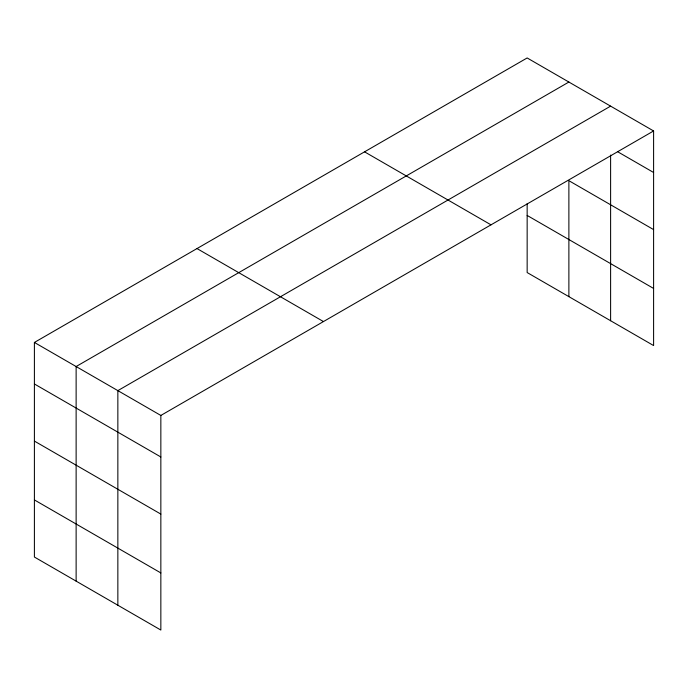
<?xml version="1.0" encoding="UTF-8"?>
<svg xmlns="http://www.w3.org/2000/svg" width="688" height="688" viewBox="0 0 688 688"><rect width="100%" height="100%" fill="white"/><g stroke="black" fill="none" stroke-linecap="round" stroke-linejoin="round"><path stroke-width="1.03" d="M610.609 155.075L610.609 320.737M527.154 203.674L527.154 272.551L653.6 345.557L653.6 130.961L527.154 57.955L34.4 342.443L34.4 557.039L160.846 630.045L160.846 415.449L34.4 342.443M568.881 82.044L76.127 366.532L76.127 581.136M610.609 106.141L117.854 390.629L117.854 605.225M160.846 415.449L653.6 130.961M617.927 151.893L653.6 172.49M653.6 229.603L568.881 180.686L568.881 296.64M527.154 215.439L653.6 288.444M364.545 151.833L490.991 224.838M197.009 248.566L323.455 321.563M34.4 383.973L160.846 456.978M34.4 441.085L160.846 514.091M34.4 499.927L160.846 572.932"/></g></svg>
